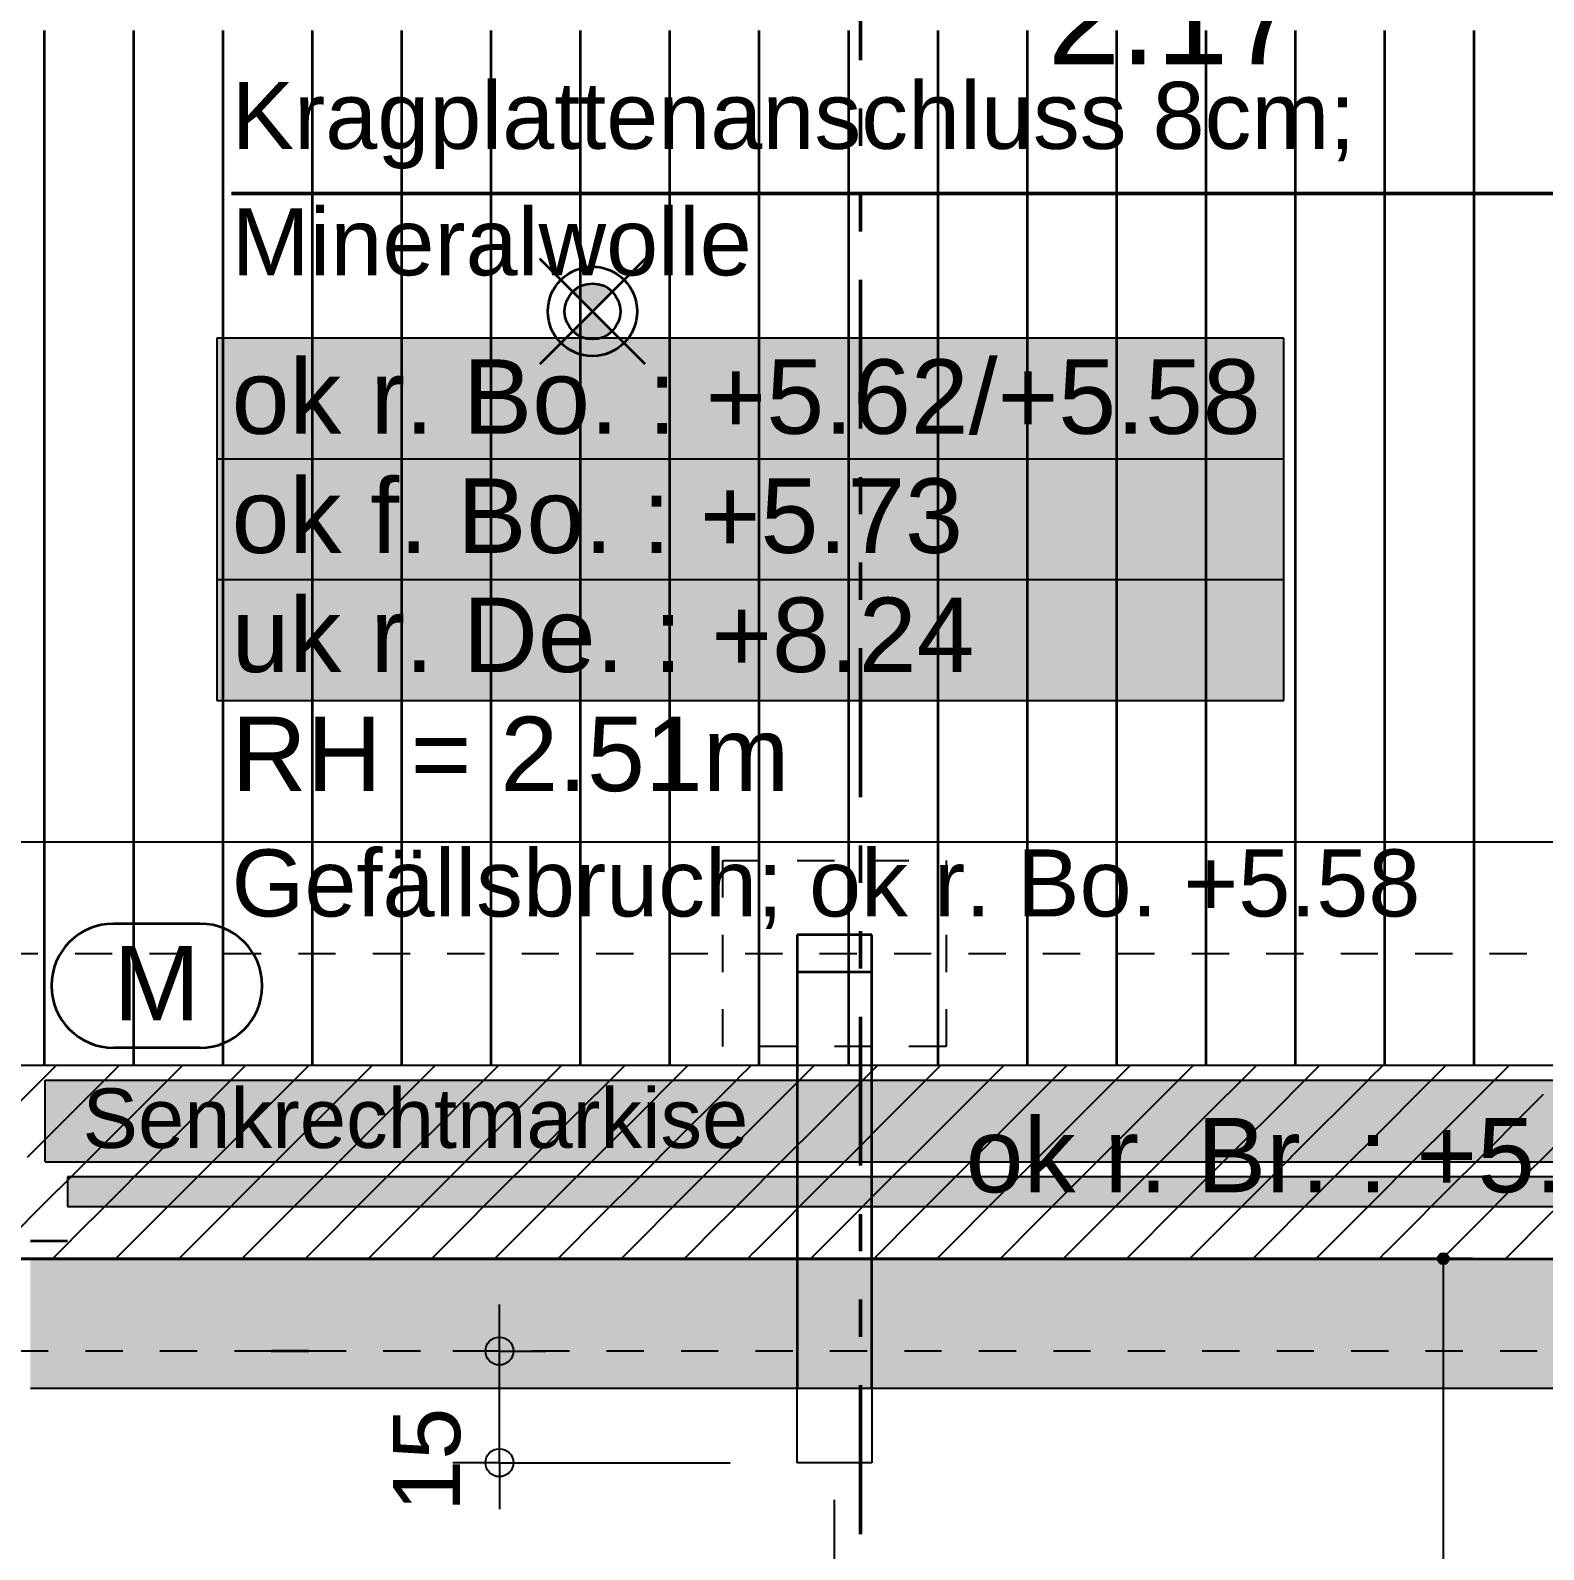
# Model space of a CAD drawing. Header units: centimetres. Extents: x 0.3 to 84.3, y 0.3 to 59.7.
# Drawn here: x 49.64 to 53.705, y 10.262 to 14.344 of the extents above; entities that cross this region are included whole.
import ezdxf

# ---------------------------------------------------------------- set-up
doc = ezdxf.new("R2010")
doc.units = ezdxf.units.CM
for name, pattern in [('AUSGEZOGEN', [0]), ('KURZGESTRICHELT', [0.25, 0.15, -0.1]), ('LINIE_17', [0.05, 0, -0.05]), ('LINIE_23', [0.79, 0.4, -0.13, 0, -0.13, 0, -0.13]), ('PHANTOM', [63.5, 31.75, -6.35, 6.35, -6.35, 6.35, -6.35]), ('PUNKT', [6.35, 0, -6.35]), ('RAND', [44.45, 12.7, -6.35, 12.7, -6.35, 0, -6.35]), ('VERDECKT', [9.525, 6.35, -3.175])]:
    doc.linetypes.add(name, pattern=pattern)
for name, color, linetype, lineweight in [('Ausbau Raeume', 7, 'AUSGEZOGEN', 35), ('Bauachsen grob', 7, 'RAND', 25), ('Beton Ansicht', 7, 'AUSGEZOGEN', 25), ('Beton verdeckt vorne', 7, 'KURZGESTRICHELT', 25), ('Bodenplatte', 7, 'AUSGEZOGEN', 35), ('Decke', 7, 'AUSGEZOGEN', 35), ('Detailmasse', 7, 'AUSGEZOGEN', 25), ('Dichtung', 240, 'AUSGEZOGEN', 25), ('Entwaesserungsb._ Retentionb', 251, 'AUSGEZOGEN', 50), ('Holz Fassadenverkleidung', 7, 'AUSGEZOGEN', 35), ('Holzgelaender', 7, 'AUSGEZOGEN', 50), ('Konstruktion oben', 7, 'VERDECKT', 25), ('Rolladen', 7, 'AUSGEZOGEN', 25), ('Spengler', 7, 'AUSGEZOGEN', 35), ('Text Decke', 7, 'AUSGEZOGEN', 50), ('Text Koten', 7, 'AUSGEZOGEN', 50), ('Text Werkplan Ausfuehrung', 7, 'AUSGEZOGEN', 50), ('Vorhangbrett', 7, 'AUSGEZOGEN', 25), ('Werkplan- Ausfuehrungsmasse', 7, 'AUSGEZOGEN', 25)]:
    doc.layers.add(name, color=color, linetype=linetype, lineweight=lineweight)
doc.layers.add('Elektro Apparate', color=7, linetype='AUSGEZOGEN', lineweight=35, true_color=0x656565)
doc.layers.add('Elektro Text', color=7, linetype='AUSGEZOGEN', lineweight=35, true_color=0x656565)
doc.styles.add('ARIAL', font='ARIAL.TTF')

msp = doc.modelspace()

# ---------------------------------------------------------------- hatches: boundary and pattern name
at = {"layer": 'Elektro Apparate', "linetype": 'AUSGEZOGEN', "lineweight": 35}
h = msp.add_hatch(color=40, dxfattribs=at)
h.paths.add_polyline_path([(51.097, 13.536), (51.15, 13.589), (51.203, 13.536), (51.1968, 13.5304), (51.1667, 13.5159), (51.1333, 13.5159), (51.1032, 13.5304)], flags=16)
h.paths.add_polyline_path([(51.203, 13.642), (51.15, 13.589), (51.097, 13.642), (51.1032, 13.6476), (51.1333, 13.6621), (51.1667, 13.6621), (51.1968, 13.6476)], flags=16)
at = {"layer": 'Holzgelaender', "linetype": 'AUSGEZOGEN', "lineweight": 25, "true_color": 0xe3e3e3}
msp.add_hatch(color=254, dxfattribs=at).paths.add_polyline_path([(49.74, 11.264), (49.74, 11.184), (55.67, 11.184), (55.67, 11.264)])
at = {"layer": 'Rolladen', "linetype": 'AUSGEZOGEN', "lineweight": 25, "true_color": 0xf2edfc}
msp.add_hatch(color=7, dxfattribs=at).paths.add_polyline_path([(49.68, 11.304), (55.73, 11.304), (55.73, 11.524), (49.68, 11.524)])
at = {"layer": 'Spengler', "linetype": 'AUSGEZOGEN', "lineweight": 25, "true_color": 0xfafafa}
msp.add_hatch(color=7, dxfattribs=at).paths.add_polyline_path([(49.64, 11.044), (49.64, 10.696), (55.77, 10.696), (55.77, 11.044)])
at = {"layer": 'Text Koten', "linetype": 'AUSGEZOGEN', "lineweight": 25, "true_color": 0xf1f1f1}
msp.add_hatch(color=7, dxfattribs=at).paths.add_polyline_path([(50.1406, 13.5173), (50.1406, 12.544), (53.0073, 12.544), (53.0073, 13.5173)])
at = {"layer": 'Text Werkplan Ausfuehrung', "linetype": 'AUSGEZOGEN', "lineweight": 25}
for points in [[(53.4207, 11.044), (53.4507, 11.044), (53.4486, 11.0515)], [(53.4207, 11.044), (53.4486, 11.0515), (53.4228, 11.0515)], [(53.4228, 11.0365), (53.4507, 11.044), (53.4207, 11.044)], [(53.4228, 11.0515), (53.4486, 11.0515), (53.4432, 11.0569)], [(53.4228, 11.0515), (53.4432, 11.0569), (53.4282, 11.0569)], [(53.4228, 11.0365), (53.4486, 11.0365), (53.4507, 11.044)], [(53.4282, 11.0311), (53.4486, 11.0365), (53.4228, 11.0365)], [(53.4282, 11.0569), (53.4432, 11.0569), (53.4357, 11.059)], [(53.4282, 11.0311), (53.4432, 11.0311), (53.4486, 11.0365)], [(53.4432, 11.0311), (53.4282, 11.0311), (53.4357, 11.029)]]:
    msp.add_hatch(color=11, dxfattribs=at).paths.add_polyline_path(points)

# ---------------------------------------------------------------- linework, layer by layer
at = {"layer": 'Ausbau Raeume', "color": 254, "linetype": 'AUSGEZOGEN', "lineweight": 35}
for p, q in [((49.6782, 13.6246), (49.6782, 14.3432)), ((49.9182, 13.6246), (49.9182, 14.3432)), ((50.1582, 13.6246), (50.1582, 14.3432)), ((50.3982, 13.6246), (50.3982, 14.3432)), ((50.6382, 13.6246), (50.6382, 14.3432)), ((50.8782, 13.6246), (50.8782, 14.3432)), ((51.1182, 13.6246), (51.1182, 14.3432)), ((51.3582, 13.6246), (51.3582, 14.3432)), ((51.5982, 13.6246), (51.5982, 14.3432)), ((51.8382, 13.6246), (51.8382, 14.3432)), ((52.0782, 13.6246), (52.0782, 14.3432)), ((52.3182, 13.6246), (52.3182, 14.3432)), ((52.5582, 13.6246), (52.5582, 14.3432)), ((52.7982, 13.6246), (52.7982, 14.3432)), ((53.0382, 13.6246), (53.0382, 14.3432)), ((53.2782, 13.6246), (53.2782, 14.3432)), ((53.5182, 13.6246), (53.5182, 14.3432)), ((49.6782, 12.9046), (49.6782, 13.6232)), ((49.9182, 12.9046), (49.9182, 13.6232)), ((50.1582, 12.9046), (50.1582, 13.6232)), ((50.3982, 12.9046), (50.3982, 13.6232)), ((50.6382, 12.9046), (50.6382, 13.6232)), ((50.8782, 12.9046), (50.8782, 13.6232)), ((51.1182, 12.9046), (51.1182, 13.6232)), ((51.3582, 12.9046), (51.3582, 13.6232)), ((51.5982, 12.9046), (51.5982, 13.6232)), ((51.8382, 12.9046), (51.8382, 13.6232)), ((52.0782, 12.9046), (52.0782, 13.6232)), ((52.3182, 12.9046), (52.3182, 13.6232)), ((52.5582, 12.9046), (52.5582, 13.6232)), ((52.7982, 12.9046), (52.7982, 13.6232)), ((53.0382, 12.9046), (53.0382, 13.6232)), ((53.2782, 12.9046), (53.2782, 13.6232)), ((53.5182, 12.9046), (53.5182, 13.6232)), ((49.6782, 12.1846), (49.6782, 12.9032)), ((49.9182, 12.1846), (49.9182, 12.9032)), ((50.1582, 12.1846), (50.1582, 12.9032)), ((50.3982, 12.1846), (50.3982, 12.9032)), ((50.6382, 12.1846), (50.6382, 12.9032)), ((50.8782, 12.1846), (50.8782, 12.9032)), ((51.1182, 12.1846), (51.1182, 12.9032)), ((51.3582, 12.1846), (51.3582, 12.9032)), ((51.5982, 12.1846), (51.5982, 12.9032)), ((51.8382, 12.1846), (51.8382, 12.9032)), ((52.0782, 12.1846), (52.0782, 12.9032)), ((52.3182, 12.1846), (52.3182, 12.9032)), ((52.5582, 12.1846), (52.5582, 12.9032)), ((52.7982, 12.1846), (52.7982, 12.9032)), ((53.0382, 12.1846), (53.0382, 12.9032)), ((53.2782, 12.1846), (53.2782, 12.9032)), ((53.5182, 12.1846), (53.5182, 12.9032)), ((49.6782, 11.564), (49.6782, 12.1832)), ((49.9182, 11.564), (49.9182, 12.1832)), ((50.1582, 11.564), (50.1582, 12.1832)), ((50.3982, 11.564), (50.3982, 12.1832)), ((50.6382, 11.564), (50.6382, 12.1832)), ((50.8782, 11.564), (50.8782, 12.1832)), ((51.1182, 11.564), (51.1182, 12.1832)), ((51.3582, 11.564), (51.3582, 12.1832)), ((51.5982, 11.564), (51.5982, 12.1832)), ((51.8382, 11.564), (51.8382, 12.1832)), ((52.0782, 11.564), (52.0782, 12.1832)), ((52.3182, 11.564), (52.3182, 12.1832)), ((52.5582, 11.564), (52.5582, 12.1832)), ((52.7982, 11.564), (52.7982, 12.1832)), ((53.0382, 11.564), (53.0382, 12.1832)), ((53.2782, 11.564), (53.2782, 12.1832)), ((53.5182, 11.564), (53.5182, 12.1832))]:
    msp.add_line(p, q, dxfattribs=at)
at = {"layer": 'Bauachsen grob', "color": 32, "linetype": 'LINIE_23', "lineweight": 50, "true_color": 0xc36e14}
msp.add_line((51.87, 1.394), (51.87, 57.974), dxfattribs=at)
at = {"layer": 'Beton Ansicht', "color": 7, "linetype": 'AUSGEZOGEN', "lineweight": 25}
msp.add_line((49.54, 11.564), (55.87, 11.564), dxfattribs=at)
at = {"layer": 'Beton verdeckt vorne', "color": 7, "linetype": 'VERDECKT', "lineweight": 25}
msp.add_line((49.54, 11.044), (55.87, 11.044), dxfattribs=at)
at = {"layer": 'Bodenplatte', "color": 92, "linetype": 'VERDECKT', "lineweight": 35, "true_color": 0x00c600}
msp.add_line((63.04, 11.044), (31.34, 11.044), dxfattribs=at)
at = {"layer": 'Decke', "color": 92, "linetype": 'PHANTOM', "lineweight": 35, "true_color": 0x00c600}
msp.add_line((31.34, 11.044), (63.04, 11.044), dxfattribs=at)
at = {"layer": 'Detailmasse', "color": 240, "linetype": 'AUSGEZOGEN', "lineweight": 25}
for p, q in [((50.9, 10.796), (50.9, 10.921)), ((50.9, 10.796), (50.775, 10.796)), ((50.9, 10.796), (51.025, 10.796)), ((50.9, 10.796), (50.9, 10.796)), ((50.9, 10.496), (50.9, 10.796)), ((50.9, 10.496), (50.775, 10.496)), ((50.9, 10.496), (51.025, 10.496)), ((50.9, 10.496), (51.52, 10.496)), ((50.9, 10.496), (50.9, 10.371))]:
    msp.add_line(p, q, dxfattribs=at)
msp.add_lwpolyline([(51.8, 8.784), (51.8, 8.854), (51.8, 8.854), (51.8, 8.854), (51.8, 8.854), (51.8, 10.396)], dxfattribs=at)
for centre in [(50.9, 10.796), (50.9, 10.496)]:
    msp.add_circle(centre, 0.0375, dxfattribs=at)
at = {"layer": 'Dichtung', "color": 21, "linetype": 'AUSGEZOGEN', "lineweight": 25, "true_color": 0xffa8a8}
for p, q in [((49.5475, 11.4014), (49.7101, 11.564)), ((49.8445, 11.5287), (49.8798, 11.564)), ((49.9293, 11.4438), (50.0495, 11.564)), ((50.0142, 11.359), (50.2192, 11.564)), ((50.3111, 11.4862), (50.3889, 11.564)), ((50.396, 11.4014), (50.5586, 11.564)), ((50.693, 11.5287), (50.7283, 11.564)), ((50.7778, 11.4438), (50.898, 11.564)), ((50.8627, 11.359), (51.0677, 11.564)), ((51.1597, 11.4862), (51.2374, 11.564)), ((51.2445, 11.4014), (51.4071, 11.564)), ((51.5415, 11.5287), (51.5769, 11.564)), ((51.6264, 11.4438), (51.7466, 11.564)), ((51.7112, 11.359), (51.9163, 11.564)), ((52.0082, 11.4862), (52.086, 11.564)), ((52.0931, 11.4014), (52.2557, 11.564)), ((52.39, 11.5287), (52.4254, 11.564)), ((52.4749, 11.4438), (52.5951, 11.564)), ((52.5597, 11.359), (52.7648, 11.564)), ((52.8567, 11.4862), (52.9345, 11.564)), ((52.9416, 11.4014), (53.1042, 11.564)), ((53.2386, 11.5287), (53.2739, 11.564)), ((53.3234, 11.4438), (53.4436, 11.564)), ((53.4083, 11.359), (53.6133, 11.564)), ((49.6323, 11.3165), (49.844, 11.5282)), ((50.4809, 11.3165), (50.6926, 11.5282)), ((51.3294, 11.3165), (51.5411, 11.5282)), ((52.1779, 11.3165), (52.3896, 11.5282)), ((53.0264, 11.3165), (53.2381, 11.5282)), ((50.099, 11.2741), (50.3107, 11.4858)), ((50.9475, 11.2741), (51.1593, 11.4858)), ((51.7961, 11.2741), (52.0078, 11.4858)), ((52.6446, 11.2741), (52.8563, 11.4858)), ((53.4931, 11.2741), (53.7048, 11.4858)), ((49.7172, 11.2317), (49.9289, 11.4434)), ((50.5657, 11.2317), (50.7774, 11.4434)), ((51.4142, 11.2317), (51.6259, 11.4434)), ((52.2628, 11.2317), (52.4745, 11.4434)), ((53.1113, 11.2317), (53.323, 11.4434)), ((50.1839, 11.1893), (50.3956, 11.401)), ((51.0324, 11.1893), (51.2441, 11.401)), ((51.8809, 11.1893), (52.0926, 11.401)), ((52.7295, 11.1893), (52.9412, 11.401)), ((53.578, 11.1893), (53.7897, 11.401)), ((49.802, 11.1468), (50.0137, 11.3585)), ((50.6506, 11.1468), (50.8623, 11.3585)), ((51.4991, 11.1468), (51.7108, 11.3585)), ((52.3476, 11.1468), (52.5593, 11.3585)), ((53.1961, 11.1468), (53.4079, 11.3585)), ((50.2687, 11.1044), (50.4804, 11.3161)), ((51.1173, 11.1044), (51.329, 11.3161)), ((51.9658, 11.1044), (52.1775, 11.3161)), ((52.8143, 11.1044), (53.026, 11.3161)), ((53.6628, 11.1044), (53.8745, 11.3161)), ((49.8869, 11.062), (50.0986, 11.2737)), ((50.7354, 11.062), (50.9471, 11.2737)), ((51.5839, 11.062), (51.7956, 11.2737)), ((52.4325, 11.062), (52.6442, 11.2737)), ((53.281, 11.062), (53.4927, 11.2737)), ((49.54, 11.0545), (49.7168, 11.2313)), ((50.378, 11.044), (50.5653, 11.2313)), ((51.2266, 11.044), (51.4138, 11.2313)), ((52.0751, 11.044), (52.2623, 11.2313)), ((52.9236, 11.044), (53.1109, 11.2313)), ((50.0386, 11.044), (50.1834, 11.1888)), ((50.8871, 11.044), (51.032, 11.1888)), ((51.7357, 11.044), (51.8805, 11.1888)), ((52.5842, 11.044), (52.729, 11.1888)), ((53.4327, 11.044), (53.5776, 11.1888)), ((49.6992, 11.044), (49.8016, 11.1464)), ((50.5477, 11.044), (50.6501, 11.1464)), ((51.3963, 11.044), (51.4987, 11.1464)), ((52.2448, 11.044), (52.3472, 11.1464)), ((53.0933, 11.044), (53.1957, 11.1464)), ((50.2083, 11.044), (50.2683, 11.104)), ((51.0569, 11.044), (51.1168, 11.104)), ((51.9054, 11.044), (51.9654, 11.104)), ((52.7539, 11.044), (52.8139, 11.104)), ((53.6024, 11.044), (53.6624, 11.104)), ((49.8689, 11.044), (49.8865, 11.0615)), ((50.7174, 11.044), (50.735, 11.0615)), ((51.566, 11.044), (51.5835, 11.0615)), ((52.4145, 11.044), (52.432, 11.0615)), ((53.263, 11.044), (53.2806, 11.0615))]:
    msp.add_line(p, q, dxfattribs=at)
at = {"layer": 'Elektro Apparate', "color": 40, "linetype": 'AUSGEZOGEN', "lineweight": 35}
for p, q in [((51.2914, 13.7304), (51.0086, 13.4476)), ((51.2914, 13.4476), (51.0086, 13.7304))]:
    msp.add_line(p, q, dxfattribs=at)
for radius in [0.12, 0.075]:
    msp.add_circle((51.15, 13.589), radius, dxfattribs=at)
at = {"layer": 'Elektro Text', "color": 40, "linetype": 'AUSGEZOGEN', "lineweight": 35}
for p, q in [((50.0961, 11.944), (49.8633, 11.944)), ((50.0961, 11.6107), (49.8633, 11.6107))]:
    msp.add_line(p, q, dxfattribs=at)
for centre, start, end in [((49.8633, 11.7773), 90, 270), ((50.0961, 11.7773), 270, 90)]:
    msp.add_arc(centre, 0.1667, start, end, dxfattribs=at)
at = {"layer": 'Entwaesserungsb._ Retentionb', "color": 7, "linetype": 'LINIE_17', "lineweight": 25}
msp.add_line((47.36, 11.864), (62.52, 11.864), dxfattribs=at)
at = {"layer": 'Holz Fassadenverkleidung', "color": 7, "linetype": 'LINIE_17', "lineweight": 25}
msp.add_line((63.288, 10.796), (31.092, 10.796), dxfattribs=at)
at = {"layer": 'Holzgelaender', "color": 7, "linetype": 'AUSGEZOGEN', "lineweight": 25}
for p, q in [((49.74, 11.264), (49.74, 11.184)), ((55.67, 11.264), (49.74, 11.264)), ((49.74, 11.184), (55.67, 11.184))]:
    msp.add_line(p, q, dxfattribs=at)
at = {"layer": 'Konstruktion oben', "color": 7, "linetype": 'PUNKT', "lineweight": 35}
for p, q in [((49.64, 11.092), (55.77, 11.092)), ((63.288, 10.796), (31.092, 10.796))]:
    msp.add_line(p, q, dxfattribs=at)
at = {"layer": 'Rolladen', "color": 202, "linetype": 'PHANTOM', "lineweight": 25}
for p, q in [((49.68, 11.304), (49.68, 11.524)), ((49.68, 11.524), (55.73, 11.524)), ((49.68, 11.304), (55.73, 11.304))]:
    msp.add_line(p, q, dxfattribs=at)
at = {"layer": 'Spengler', "color": 240, "linetype": 'LINIE_17', "lineweight": 25}
for p, q in [((51.5, 11.614), (51.5, 12.114)), ((51.5, 12.114), (52.1, 12.114)), ((52.1, 12.114), (52.1, 11.614)), ((52.1, 11.614), (51.5, 11.614))]:
    msp.add_line(p, q, dxfattribs=at)
at = {"layer": 'Spengler', "color": 240, "linetype": 'VERDECKT', "lineweight": 35}
for p, q in [((51.9, 11.914), (51.7, 11.914)), ((51.7, 11.914), (51.7, 10.696)), ((51.9, 10.696), (51.9, 11.914)), ((51.9, 11.814), (51.7, 11.814))]:
    msp.add_line(p, q, dxfattribs=at)
at = {"layer": 'Spengler', "color": 7, "linetype": 'AUSGEZOGEN', "lineweight": 25}
for p, q in [((49.64, 11.044), (55.77, 11.044)), ((49.64, 10.696), (55.77, 10.696))]:
    msp.add_line(p, q, dxfattribs=at)
at = {"layer": 'Spengler', "color": 240, "linetype": 'AUSGEZOGEN', "lineweight": 25}
for p, q in [((51.7, 10.496), (51.7, 10.696)), ((51.9, 10.696), (51.9, 10.496)), ((51.9, 10.496), (51.7, 10.496))]:
    msp.add_line(p, q, dxfattribs=at)
at = {"layer": 'Text Decke', "color": 92, "linetype": 'AUSGEZOGEN', "lineweight": 50, "true_color": 0x00c600}
msp.add_line((50.1806, 13.9053), (53.8709, 13.9053), dxfattribs=at)
at = {"layer": 'Text Koten', "color": 7, "linetype": 'AUSGEZOGEN', "lineweight": 25}
for p, q in [((50.1406, 13.5173), (50.1406, 12.544)), ((53.0073, 13.5173), (50.1406, 13.5173)), ((53.0073, 12.544), (53.0073, 13.5173)), ((50.1406, 13.1929), (53.0073, 13.1929)), ((50.1406, 12.8684), (53.0073, 12.8684)), ((50.1406, 12.544), (53.0073, 12.544))]:
    msp.add_line(p, q, dxfattribs=at)
at = {"layer": 'Text Werkplan Ausfuehrung', "color": 11, "linetype": 'AUSGEZOGEN', "lineweight": 25, "true_color": 0xff8c8c}
for p, q in [((53.4207, 11.044), (53.4207, 11.044)), ((53.4357, 11.059), (53.4357, 11.059)), ((53.4357, 9.2353), (53.4357, 11.044)), ((53.4357, 11.029), (53.4357, 11.029)), ((53.4507, 11.044), (53.4507, 11.044))]:
    msp.add_line(p, q, dxfattribs=at)
msp.add_circle((53.4357, 11.044), 0.015, dxfattribs=at)
at = {"layer": 'Werkplan- Ausfuehrungsmasse', "color": 7, "linetype": 'AUSGEZOGEN', "lineweight": 25}
msp.add_line((49.54, 12.164), (55.87, 12.164), dxfattribs=at)

# ---------------------------------------------------------------- texts
at = {"layer": 'Detailmasse', "color": 240, "linetype": 'AUSGEZOGEN', "lineweight": 35, "insert": (50.7969, 10.3642), "char_height": 0.18, "width": 0.09, "attachment_point": 7, "rotation": 90, "style": 'ARIAL'}
msp.add_mtext('15', dxfattribs=at)
at = {"layer": 'Elektro Text', "color": 40, "linetype": 'AUSGEZOGEN', "lineweight": 35, "insert": (49.8633, 11.684), "char_height": 0.2, "width": 0.1, "attachment_point": 7, "style": 'ARIAL'}
msp.add_mtext('M', dxfattribs=at)
at = {"layer": 'Entwaesserungsb._ Retentionb', "color": 7, "linetype": 'AUSGEZOGEN', "lineweight": 35, "insert": (50.1806, 11.93), "char_height": 0.18, "width": 0.09, "attachment_point": 7, "style": 'ARIAL'}
msp.add_mtext('Gefällsbruch;\\~ok\\~r.\\~Bo.\\~+5.58', dxfattribs=at)
at = {"layer": 'Text Decke', "color": 92, "linetype": 'AUSGEZOGEN', "lineweight": 35, "true_color": 0x00c600, "char_height": 0.18, "width": 0.09, "attachment_point": 7, "style": 'ARIAL'}
for s, insert in [('Kragplattenanschluss\\~8cm;', (50.1806, 13.9713)), ('Mineralwolle', (50.1806, 13.6833))]:
    msp.add_mtext(s, dxfattribs=dict(at, insert=insert))
at = {"layer": 'Text Koten', "color": 7, "linetype": 'AUSGEZOGEN', "lineweight": 35, "char_height": 0.2, "width": 0.1, "attachment_point": 7, "style": 'ARIAL'}
for s, insert in [('ok\\~r.\\~Bo.\\~:\\~+5.62/+5.58', (50.1806, 13.2573)), ('ok\\~f.\\~Bo.\\~:\\~+5.73', (50.1806, 12.9373)), ('uk\\~r.\\~De.\\~:\\~+8.24', (50.1806, 12.6173)), ('RH\\~=\\~2.51m', (50.1806, 12.2973)), ('ok\\~r.\\~Br.\\~:\\~+5.77/+5.76', (52.1525, 11.2196))]:
    msp.add_mtext(s, dxfattribs=dict(at, insert=insert))
at = {"layer": 'Vorhangbrett', "color": 191, "linetype": 'AUSGEZOGEN', "lineweight": 35, "true_color": 0xbe96ea, "insert": (49.78, 11.3393), "char_height": 0.16, "width": 0.08, "attachment_point": 7, "style": 'ARIAL'}
msp.add_mtext('Senkrechtmarkise', dxfattribs=at)
at = {"layer": 'Werkplan- Ausfuehrungsmasse', "color": 7, "linetype": 'AUSGEZOGEN', "lineweight": 50, "insert": (52.3731, 14.253), "char_height": 0.25, "width": 0.125, "attachment_point": 7, "style": 'ARIAL'}
msp.add_mtext('2.17', dxfattribs=at)

doc.saveas('drawing.dxf')
